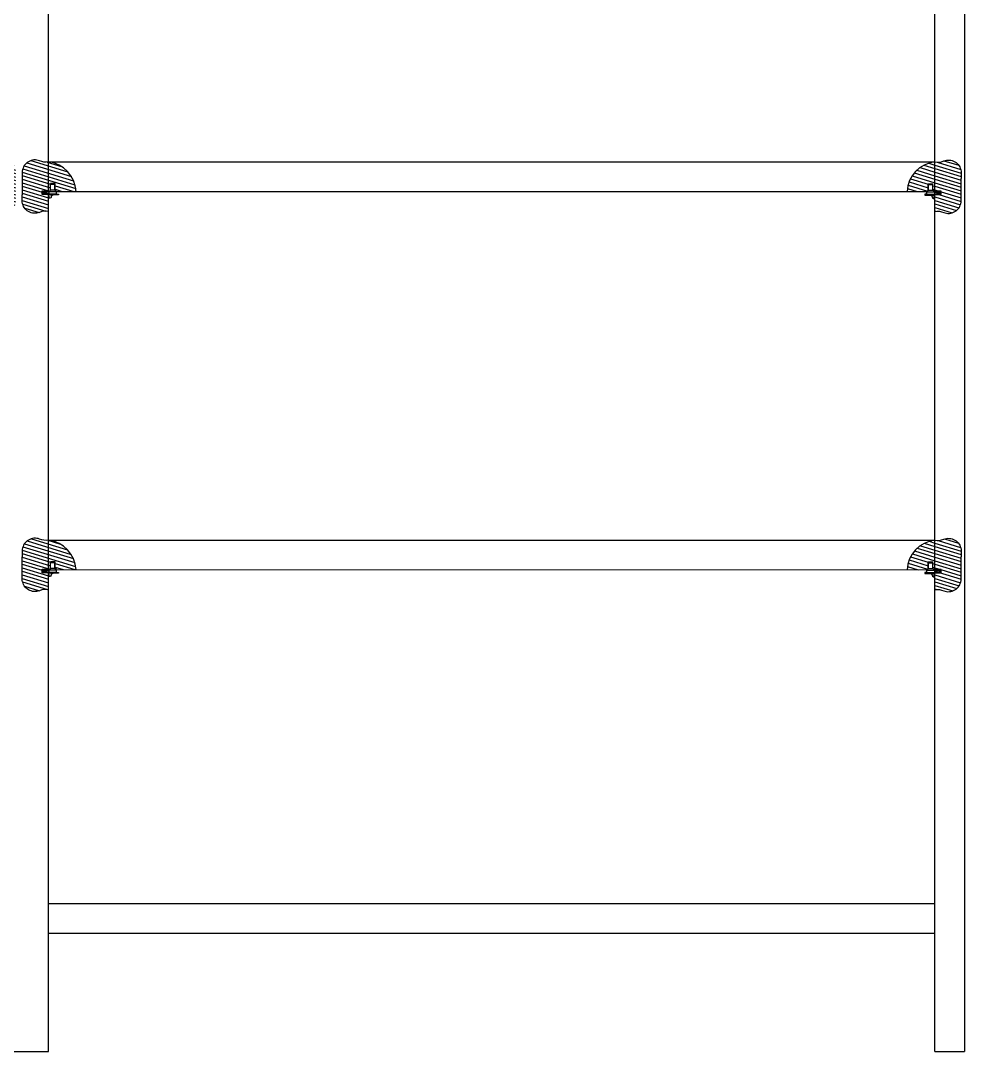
# Model space of a CAD drawing. Header units: centimetres. Extents: x 1543 to 3673, y 1148 to 2594.
# Drawn here: x 2640.7 to 2720.6, y 1399.3 to 1486.5 of the extents above; entities that cross this region are included whole.
import ezdxf

# ---------------------------------------------------------------- set-up
doc = ezdxf.new("R2010")
doc.units = ezdxf.units.CM
doc.layers.get('0').update_dxf_attribs({"color": 147})
doc.layers.add('ferramenta', color=250, linetype='Continuous')

msp = doc.modelspace()

# ---------------------------------------------------------------- hatches: boundary and pattern name
h = msp.add_hatch()
h.set_pattern_fill('ANSI31', color=256, scale=0.09, angle=118)
h.paths.add_polyline_path([(2563.067, 1570.571), (2563.067, 1568.071), (2563.114, 1568.071), (2563.227, 1568.176), (2563.227, 1568.728), (2563.627, 1568.728), (2563.628, 1568.176), (2563.741, 1568.071), (2565.407, 1568.071, 0.366565)])
h.paths.add_polyline_path([(2638.067, 1570.571, 0.367551), (2635.717, 1568.071), (2637.394, 1568.071), (2637.506, 1568.176), (2637.507, 1568.728), (2637.907, 1568.728), (2637.907, 1568.176), (2638.02, 1568.071), (2638.067, 1568.071)])
h.paths.add_polyline_path([(2640.282, 1569.154, 0.004329), (2640.282, 1569.791, 0.484857), (2638.821, 1570.657, -0.16471), (2638.067, 1570.571), (2638.067, 1568.105), (2638.608, 1568.105), (2638.608, 1567.813), (2638.067, 1567.813), (2638.067, 1566.374, -0.164656), (2638.821, 1566.287, 0.484857), (2640.282, 1567.153, 0.004329), (2640.282, 1567.79)])
h.paths.add_polyline_path([(2643.067, 1570.57, -0.164656), (2642.314, 1570.657, 0.484857), (2640.852, 1569.792, 0.004329), (2640.852, 1569.154), (2640.852, 1567.791, 0.004329), (2640.852, 1567.153, 0.484857), (2642.313, 1566.287, -0.164794), (2643.067, 1566.373), (2643.067, 1567.812), (2642.526, 1567.812), (2642.526, 1568.105), (2643.067, 1568.105)])
h.paths.add_polyline_path([(2643.067, 1570.57), (2643.067, 1568.105), (2643.067, 1568.07), (2643.114, 1568.07), (2643.227, 1568.176), (2643.227, 1568.727), (2643.627, 1568.727), (2643.627, 1568.176), (2643.74, 1568.071), (2645.395, 1568.07, 0.365139)])
h.paths.add_polyline_path([(2718.067, 1570.563, 0.367532), (2715.717, 1568.063), (2717.393, 1568.063), (2717.506, 1568.168), (2717.506, 1568.719), (2717.907, 1568.719), (2717.907, 1568.168), (2718.02, 1568.063), (2718.067, 1568.063), (2718.067, 1568.097)])
h.paths.add_polyline_path([(2720.282, 1569.783, 0.484857), (2718.821, 1570.649, -0.16471), (2718.067, 1570.563), (2718.067, 1568.097), (2718.608, 1568.097), (2718.608, 1567.804), (2718.067, 1567.804), (2718.067, 1566.365, -0.164712), (2718.821, 1566.279, 0.484857), (2720.282, 1567.145, 0.004329), (2720.282, 1567.782), (2720.282, 1569.146, 0.004329)])
h.paths.add_polyline_path([(2718.067, 1538.563, 0.367529), (2715.717, 1536.063), (2717.394, 1536.063), (2717.506, 1536.168), (2717.507, 1536.72), (2717.907, 1536.72), (2717.907, 1536.168), (2718.02, 1536.063), (2718.067, 1536.063)])
h.paths.add_polyline_path([(2643.067, 1538.571, -0.164702), (2642.314, 1538.657, 0.484857), (2640.852, 1537.792, 0.004329), (2640.852, 1537.154), (2640.852, 1535.791, 0.004329), (2640.852, 1535.153, 0.484857), (2642.313, 1534.287, -0.164906), (2643.067, 1534.373), (2643.067, 1535.813), (2642.526, 1535.813), (2642.526, 1536.105), (2643.067, 1536.105)])
h.paths.add_polyline_path([(2643.067, 1538.571), (2643.067, 1538.571), (2643.067, 1536.105), (2643.067, 1536.071), (2643.114, 1536.071), (2643.227, 1536.176), (2643.227, 1536.728), (2643.628, 1536.728), (2643.628, 1536.176), (2643.741, 1536.071), (2645.395, 1536.07, 0.365128)])
h.paths.add_polyline_path([(2640.282, 1537.154, 0.004329), (2640.282, 1537.792, 0.484857), (2638.821, 1538.657, -0.16471), (2638.067, 1538.571), (2638.067, 1538.571), (2638.067, 1536.106), (2638.608, 1536.106), (2638.608, 1535.813), (2638.067, 1535.813), (2638.067, 1534.374, -0.164682), (2638.821, 1534.288, 0.484857), (2640.282, 1535.153, 0.004329), (2640.282, 1535.791)])
h.paths.add_polyline_path([(2638.067, 1538.571), (2638.067, 1538.571, 0.367551), (2635.717, 1536.071), (2637.393, 1536.071), (2637.506, 1536.176), (2637.506, 1536.728), (2637.907, 1536.728), (2637.907, 1536.176), (2638.02, 1536.071), (2638.067, 1536.071)])
h.paths.add_polyline_path([(2565.468, 1501.571), (2563.067, 1501.571), (2563.067, 1500.558), (2565.468, 1500.558), (2565.468, 1500.048), (2563.067, 1500.048), (2563.067, 1499.071), (2567.66, 1499.071, 0.28603)])
h.paths.add_polyline_path([(2563.067, 1502.417, -0.164697), (2562.314, 1502.504, 0.484857), (2560.852, 1501.638, 0.004329), (2560.852, 1501), (2560.852, 1499.637, 0.004329), (2560.852, 1498.999, 0.484857), (2562.314, 1498.134, -0.164701), (2563.067, 1498.22), (2563.067, 1500.048), (2562.192, 1500.048), (2562.192, 1500.558), (2563.067, 1500.558)])
h.paths.add_polyline_path([(2640.282, 1501.638, 0.484857), (2638.821, 1502.504, -0.164705), (2638.067, 1502.417), (2638.067, 1500.558), (2638.942, 1500.558), (2638.942, 1500.048), (2638.067, 1500.048), (2638.067, 1498.22, -0.164708), (2638.821, 1498.134, 0.484857), (2640.282, 1498.999, 0.004329), (2640.282, 1499.637), (2640.282, 1501, 0.004329)])
h.paths.add_polyline_path([(2643.067, 1502.417, -0.164514), (2642.314, 1502.504, 0.484857), (2640.853, 1501.639, 0.004329), (2640.853, 1501.001), (2640.853, 1499.638, 0.004329), (2640.852, 1499, 0.484857), (2642.314, 1498.134, -0.164709), (2643.067, 1498.22), (2643.067, 1500.056), (2642.192, 1500.056), (2642.192, 1500.566), (2643.067, 1500.566)])
h.paths.add_polyline_path([(2718.067, 1501.563), (2715.667, 1501.563, 0.286063), (2713.474, 1499.063), (2718.067, 1499.063), (2718.067, 1500.056), (2718.065, 1500.056), (2715.666, 1500.056), (2715.666, 1500.566), (2718.067, 1500.566)])
h.paths.add_polyline_path([(2718.067, 1474.563, 0.367528), (2715.717, 1472.063), (2717.394, 1472.063), (2717.506, 1472.168), (2717.507, 1472.72), (2717.907, 1472.72), (2717.907, 1472.168), (2718.02, 1472.063), (2718.067, 1472.063)])
h.paths.add_polyline_path([(2638.067, 1500.048), (2635.666, 1500.048), (2635.666, 1500.558), (2638.067, 1500.558), (2638.067, 1501.571), (2635.666, 1501.571, 0.28603), (2633.474, 1499.071), (2638.067, 1499.071)])
h.paths.add_polyline_path([(2645.443, 1501.57), (2643.067, 1501.57), (2643.067, 1500.566), (2645.468, 1500.566), (2645.468, 1500.056), (2643.067, 1500.056), (2643.067, 1499.07), (2647.659, 1499.07, 0.287683)])
h.paths.add_polyline_path([(2720.282, 1500.993, 0.004329), (2720.282, 1501.63, 0.484857), (2718.821, 1502.496, -0.16471), (2718.067, 1502.409), (2718.067, 1500.566), (2718.942, 1500.566), (2718.942, 1500.056), (2718.067, 1500.056), (2718.067, 1499.063), (2718.067, 1498.212, -0.164712), (2718.821, 1498.126, 0.484857), (2720.282, 1498.992, 0.004329), (2720.282, 1499.629)])
h.paths.add_polyline_path([(2563.067, 1538.571), (2563.067, 1536.071), (2563.114, 1536.071), (2563.227, 1536.176), (2563.227, 1536.728), (2563.627, 1536.728), (2563.628, 1536.176), (2563.74, 1536.071), (2565.407, 1536.071, 0.366559)])
h.paths.add_polyline_path([(2563.067, 1570.571, -0.16471), (2562.314, 1570.66, 0.484857), (2560.849, 1569.8, 0.004329), (2560.847, 1569.163), (2560.841, 1567.799, 0.004329), (2560.839, 1567.162, 0.484857), (2562.297, 1566.29, -0.168352), (2563.067, 1566.37), (2563.067, 1567.795, -0.174406), (2563.026, 1567.813), (2562.526, 1567.813), (2562.526, 1568.105), (2563.067, 1568.105)])
h.paths.add_polyline_path([(2562.526, 1536.106), (2563.067, 1536.106), (2563.067, 1538.571, -0.164729), (2562.314, 1538.66, 0.484857), (2560.849, 1537.8, 0.004329), (2560.847, 1537.163), (2560.841, 1535.799, 0.004329), (2560.839, 1535.162, 0.484857), (2562.296, 1534.291, -0.168375), (2563.067, 1534.37), (2563.067, 1535.813), (2562.526, 1535.813)])
h.paths.add_polyline_path([(2563.067, 1474.571, -0.164709), (2562.314, 1474.66, 0.484857), (2560.849, 1473.8, 0.004329), (2560.847, 1473.163), (2560.841, 1471.799, 0.004329), (2560.839, 1471.162, 0.484857), (2562.297, 1470.291, -0.168352), (2563.067, 1470.37), (2563.067, 1471.813), (2562.526, 1471.813), (2562.526, 1472.106), (2563.067, 1472.106)])
h.paths.add_polyline_path([(2563.067, 1474.571), (2563.067, 1472.106), (2563.067, 1472.071), (2563.114, 1472.071), (2563.227, 1472.176), (2563.227, 1472.728), (2563.628, 1472.728), (2563.628, 1472.176), (2563.741, 1472.071), (2565.407, 1472.071, 0.366565)])
h.paths.add_polyline_path([(2563.067, 1442.554, -0.164705), (2562.314, 1442.643, 0.484857), (2560.849, 1441.783, 0.004329), (2560.847, 1441.145), (2560.841, 1439.782, 0.004329), (2560.839, 1439.144, 0.484857), (2562.297, 1438.273, -0.16835), (2563.067, 1438.353), (2563.067, 1439.813), (2562.526, 1439.813), (2562.526, 1440.106), (2563.067, 1440.106)])
h.paths.add_polyline_path([(2563.067, 1442.554), (2563.067, 1440.106), (2563.067, 1440.071), (2563.114, 1440.071), (2563.227, 1440.176), (2563.227, 1440.728), (2563.628, 1440.728), (2563.628, 1440.176), (2563.741, 1440.071), (2565.406, 1440.071, 0.364701)])
h.paths.add_polyline_path([(2638.067, 1442.554, 0.365671), (2635.718, 1440.071), (2637.393, 1440.071), (2637.506, 1440.176), (2637.506, 1440.728), (2637.907, 1440.728), (2637.907, 1440.176), (2638.02, 1440.071), (2638.067, 1440.071)])
h.paths.add_polyline_path([(2643.067, 1442.571), (2643.067, 1440.071), (2643.114, 1440.071), (2643.227, 1440.176), (2643.227, 1440.728), (2643.627, 1440.728), (2643.628, 1440.176), (2643.74, 1440.071), (2645.395, 1440.071, 0.365115)])
h.paths.add_polyline_path([(2643.067, 1442.571, -0.164706), (2642.314, 1442.657, 0.484857), (2640.852, 1441.792, 0.004329), (2640.852, 1441.154), (2640.852, 1439.791, 0.004329), (2640.852, 1439.153, 0.484857), (2642.313, 1438.287, -0.164849), (2643.067, 1438.373), (2643.067, 1439.813), (2642.526, 1439.813), (2642.526, 1440.105), (2643.067, 1440.105)])
h.paths.add_polyline_path([(2638.067, 1474.571), (2638.057, 1474.571, 0.367551), (2635.707, 1472.071), (2637.393, 1472.071), (2637.506, 1472.176), (2637.506, 1472.728), (2637.907, 1472.728), (2637.907, 1472.176), (2638.02, 1472.071), (2638.067, 1472.071)])
h.paths.add_polyline_path([(2640.282, 1473.154, 0.004329), (2640.282, 1473.792, 0.484857), (2638.821, 1474.657, -0.16471), (2638.067, 1474.571), (2638.067, 1474.571), (2638.067, 1472.106), (2638.608, 1472.106), (2638.608, 1471.813), (2638.067, 1471.813), (2638.067, 1470.374, -0.164707), (2638.821, 1470.288, 0.484857), (2640.282, 1471.153, 0.004329), (2640.282, 1471.791)])
h.paths.add_polyline_path([(2643.067, 1474.571), (2643.067, 1474.571, -0.16471), (2642.314, 1474.657, 0.484857), (2640.852, 1473.792, 0.004329), (2640.852, 1473.154), (2640.852, 1471.791, 0.004329), (2640.852, 1471.153, 0.484857), (2642.313, 1470.287, -0.16485), (2643.067, 1470.373), (2643.067, 1471.813), (2642.526, 1471.813), (2642.526, 1472.105), (2643.067, 1472.105)])
h.paths.add_polyline_path([(2643.067, 1474.571), (2643.067, 1472.105), (2643.067, 1472.071), (2643.114, 1472.071), (2643.227, 1472.176), (2643.227, 1472.728), (2643.628, 1472.728), (2643.628, 1472.176), (2643.741, 1472.071), (2645.395, 1472.071, 0.365113)])
h.paths.add_polyline_path([(2718.067, 1442.563, 0.36753), (2715.717, 1440.063), (2717.394, 1440.063), (2717.506, 1440.168), (2717.507, 1440.72), (2717.907, 1440.72), (2717.907, 1440.168), (2718.02, 1440.063), (2718.067, 1440.063)])
h = msp.add_hatch()
h.set_pattern_fill('ANSI31', color=256, scale=0.09, angle=118)
h.paths.add_polyline_path([(2720.282, 1471.783), (2720.282, 1473.146, 0.004329), (2720.282, 1473.784, 0.484857), (2718.821, 1474.649, -0.164718), (2718.067, 1474.563), (2718.067, 1472.097), (2718.608, 1472.097), (2718.608, 1471.805), (2718.067, 1471.805), (2718.067, 1470.366, -0.164693), (2718.821, 1470.279, 0.484857), (2720.282, 1471.145, 0.004329)])
h = msp.add_hatch()
h.set_pattern_fill('ANSI31', color=256, scale=0.09, angle=118)
h.paths.add_polyline_path([(2720.282, 1439.145, -0.484857), (2718.821, 1438.279, 0.164659), (2718.067, 1438.366), (2718.067, 1439.758), (2717.843, 1439.758, 0.257182), (2717.807, 1439.734, -0.551708), (2717.757, 1439.723, 0.135632), (2717.629, 1439.758), (2717.376, 1439.821), (2718.036, 1439.821), (2718.036, 1440.027), (2717.886, 1440.168), (2717.886, 1440.653), (2717.527, 1440.653), (2717.507, 1440.72), (2717.907, 1440.72), (2717.907, 1440.168), (2718.02, 1440.063), (2718.067, 1440.063), (2718.067, 1442.563, 0.164714), (2718.821, 1442.649, -0.484857), (2720.282, 1441.784, -0.004329), (2720.282, 1441.146), (2720.282, 1439.783, -0.004329)])
h.paths.add_polyline_path([(2718.129, 1439.85), (2718.122, 1439.858, -0.247665), (2718.126, 1439.839, 0.045608)], flags=16)
h.paths.add_polyline_path([(2718.502, 1440.048, -0.232734), (2718.52, 1440.025, -0.072388), (2718.517, 1440.071, 0.303913)], flags=16)
h.paths.add_polyline_path([(2718.539, 1440.025, 0.078821), (2718.552, 1439.975, 0.636196), (2718.562, 1439.976, 0.051028), (2718.565, 1440.019, 0.02325), (2718.559, 1440.089, 0.593025), (2718.553, 1440.089, 0.123102)], flags=16)
h.paths.add_polyline_path([(2718.112, 1439.86, -1.057402), (2718.121, 1439.85), (2718.254, 1439.85, 0.228021), (2718.256, 1440.025), (2718.496, 1440.025), (2718.568, 1440.025), (2718.568, 1439.879), (2718.428, 1439.879), (2718.38, 1439.85), (2718.093, 1439.85), (2718.093, 1439.851, 0.1192)], flags=16)
h.paths.add_polyline_path([(2718.471, 1439.987), (2718.471, 1439.987, -0.462145), (2718.484, 1439.972), (2718.484, 1439.972, -0.37713), (2718.47, 1439.959), (2718.33, 1439.958, -1.008098), (2718.329, 1439.983)], flags=0)

# ---------------------------------------------------------------- linework, layer by layer
for p, q in [((2720.567, 1601.321), (2720.567, 1399.321)), ((2643.067, 1472.071), (2643.067, 1500.056)), ((2718.067, 1472.063), (2718.067, 1500.056)), ((2643.067, 1474.571), (2718.067, 1474.563)), ((2640.852, 1473.154), (2640.852, 1471.791)), ((2643.227, 1472.176), (2643.227, 1472.728)), ((2643.628, 1472.728), (2643.227, 1472.728)), ((2643.628, 1472.176), (2643.628, 1472.728)), ((2717.506, 1472.168), (2717.507, 1472.72)), ((2717.507, 1472.72), (2717.907, 1472.72)), ((2717.907, 1472.168), (2717.907, 1472.72)), ((2720.282, 1471.783), (2720.282, 1473.146)), ((2642.526, 1471.813), (2642.526, 1472.105)), ((2642.526, 1472.105), (2643.067, 1472.105)), ((2643.114, 1472.071), (2643.067, 1472.071)), ((2643.114, 1472.071), (2643.227, 1472.176)), ((2643.741, 1472.071), (2643.628, 1472.176)), ((2643.741, 1472.071), (2717.394, 1472.063)), ((2717.394, 1472.063), (2717.506, 1472.168)), ((2718.02, 1472.063), (2717.907, 1472.168)), ((2718.02, 1472.063), (2718.067, 1472.063)), ((2718.608, 1472.097), (2718.067, 1472.097)), ((2718.608, 1471.805), (2718.608, 1472.097)), ((2643.067, 1471.813), (2642.526, 1471.813)), ((2643.067, 1440.071), (2643.067, 1471.813)), ((2718.067, 1440.063), (2718.067, 1471.805)), ((2718.067, 1471.805), (2718.608, 1471.805)), ((2643.067, 1442.571), (2718.067, 1442.563)), ((2640.852, 1439.791), (2640.852, 1441.154)), ((2643.227, 1440.176), (2643.227, 1440.728)), ((2643.627, 1440.728), (2643.227, 1440.728)), ((2643.628, 1440.176), (2643.627, 1440.728)), ((2717.506, 1440.168), (2717.507, 1440.72)), ((2717.507, 1440.72), (2717.907, 1440.72)), ((2717.907, 1440.168), (2717.907, 1440.72)), ((2720.282, 1439.783), (2720.282, 1441.146)), ((2642.526, 1439.813), (2642.526, 1440.105)), ((2642.526, 1440.105), (2643.067, 1440.105)), ((2643.067, 1439.813), (2642.526, 1439.813)), ((2643.114, 1440.071), (2643.067, 1440.071)), ((2643.067, 1399.321), (2643.067, 1439.813)), ((2643.114, 1440.071), (2643.227, 1440.176)), ((2643.74, 1440.071), (2643.628, 1440.176)), ((2643.74, 1440.071), (2717.394, 1440.063)), ((2717.394, 1440.063), (2717.506, 1440.168)), ((2718.02, 1440.063), (2717.907, 1440.168)), ((2718.02, 1440.063), (2718.067, 1440.063)), ((2718.608, 1440.097), (2718.067, 1440.097)), ((2718.067, 1399.321), (2718.067, 1439.805)), ((2718.067, 1439.805), (2718.608, 1439.805)), ((2718.608, 1439.805), (2718.608, 1440.097)), ((2643.067, 1411.821), (2718.067, 1411.821)), ((2643.067, 1409.321), (2718.067, 1409.321)), ((2638.067, 1399.321), (2643.067, 1399.321)), ((2718.067, 1399.321), (2720.567, 1399.321))]:
    msp.add_line(p, q)
at = {"transparency": 33554687}
for points in [[(2643.067, 1474.571, -0.16471), (2642.314, 1474.657, 0.484857), (2640.852, 1473.792, 0.004329), (2640.852, 1473.154, 0.054823)], [(2718.067, 1474.563, 0.16471), (2718.821, 1474.649, -0.484857), (2720.282, 1473.784, -0.004329), (2720.282, 1473.146, -0.054823)], [(2643.066, 1470.374, 0.16471), (2642.313, 1470.287, -0.484857), (2640.852, 1471.153, -0.004329), (2640.852, 1471.791, -0.054823)], [(2718.067, 1470.366, -0.16471), (2718.821, 1470.279, 0.484857), (2720.282, 1471.145, 0.004329), (2720.282, 1471.783, 0.054823)], [(2643.067, 1442.571, -0.16471), (2642.314, 1442.657, 0.484857), (2640.852, 1441.792, 0.004329), (2640.852, 1441.154, 0.054823)], [(2718.067, 1442.563, 0.16471), (2718.821, 1442.649, -0.484857), (2720.282, 1441.784, -0.004329), (2720.282, 1441.146, -0.054823)], [(2643.066, 1438.374, 0.16471), (2642.313, 1438.287, -0.484857), (2640.852, 1439.153, -0.004329), (2640.852, 1439.791, -0.054823)], [(2718.067, 1438.366, -0.164659), (2718.821, 1438.279, 0.484857), (2720.282, 1439.145, 0.004329), (2720.282, 1439.783)]]:
    msp.add_lwpolyline(points, format="xyb", dxfattribs=at)
for centre, radius, start, end in [((2642.748, 1471.939), 2.651, 2.84592, 83.07639), ((2718.363, 1471.93), 2.649, 96.40716, 177.13094), ((2642.748, 1439.939), 2.651, 2.84592, 83.07639), ((2718.363, 1439.93), 2.649, 96.40716, 177.13094)]:
    msp.add_arc(centre, radius, start, end)
at = {"layer": 'ferramenta', "transparency": 33554687}
for p, q in [((2642.57, 1472.033), (2642.566, 1472.033)), ((2642.566, 1472.033), (2642.566, 1471.887)), ((2642.65, 1471.98), (2642.566, 1471.98)), ((2642.706, 1471.887), (2642.566, 1471.887)), ((2642.614, 1472.033), (2642.595, 1472.033)), ((2642.878, 1472.033), (2642.638, 1472.033)), ((2642.754, 1471.858), (2642.706, 1471.887)), ((2643.005, 1471.858), (2642.754, 1471.858)), ((2642.926, 1472.005), (2642.878, 1472.033)), ((2643.098, 1472.005), (2642.926, 1472.005)), ((2643.013, 1471.868), (2643.005, 1471.858)), ((2643.023, 1471.838), (2643.041, 1471.859)), ((2643.098, 1471.858), (2643.051, 1471.858)), ((2643.248, 1472.176), (2643.098, 1472.035)), ((2643.758, 1472.034), (2643.098, 1472.035)), ((2643.098, 1472.035), (2643.098, 1471.829)), ((2643.284, 1472.696), (2643.248, 1472.661)), ((2643.248, 1472.176), (2643.248, 1472.661)), ((2643.607, 1472.661), (2643.248, 1472.661)), ((2643.607, 1472.175), (2643.248, 1472.176)), ((2643.284, 1472.696), (2643.571, 1472.696)), ((2643.607, 1472.661), (2643.571, 1472.696)), ((2643.607, 1472.175), (2643.607, 1472.661)), ((2643.758, 1472.034), (2643.607, 1472.175)), ((2643.758, 1471.828), (2643.758, 1472.034)), ((2717.376, 1472.027), (2717.527, 1472.168)), ((2717.376, 1472.027), (2718.036, 1472.027)), ((2717.376, 1471.821), (2717.376, 1472.027)), ((2717.527, 1472.653), (2717.563, 1472.688)), ((2717.527, 1472.168), (2717.527, 1472.653)), ((2717.527, 1472.653), (2717.886, 1472.653)), ((2717.527, 1472.168), (2717.886, 1472.168)), ((2717.851, 1472.688), (2717.563, 1472.688)), ((2717.851, 1472.688), (2717.886, 1472.653)), ((2717.886, 1472.168), (2717.886, 1472.653)), ((2717.886, 1472.168), (2718.036, 1472.027)), ((2718.036, 1472.027), (2718.036, 1471.821)), ((2718.036, 1471.997), (2718.208, 1471.997)), ((2718.036, 1471.851), (2718.083, 1471.851)), ((2718.111, 1471.83), (2718.093, 1471.851)), ((2718.121, 1471.86), (2718.129, 1471.851)), ((2718.129, 1471.851), (2718.38, 1471.851)), ((2718.208, 1471.997), (2718.256, 1472.025)), ((2718.256, 1472.025), (2718.496, 1472.025)), ((2718.38, 1471.851), (2718.428, 1471.879)), ((2718.428, 1471.879), (2718.568, 1471.879)), ((2718.484, 1471.972), (2718.568, 1471.972)), ((2718.52, 1472.025), (2718.539, 1472.025)), ((2718.564, 1472.025), (2718.568, 1472.025)), ((2718.568, 1472.025), (2718.568, 1471.879)), ((2643.758, 1471.828), (2643.098, 1471.829)), ((2643.098, 1471.766), (2643.098, 1471.829)), ((2643.291, 1471.766), (2643.098, 1471.766)), ((2643.904, 1471.766), (2643.501, 1471.766)), ((2643.758, 1471.828), (2643.904, 1471.828)), ((2643.904, 1471.828), (2643.904, 1471.766)), ((2717.376, 1471.821), (2717.23, 1471.821)), ((2717.23, 1471.821), (2717.23, 1471.758)), ((2717.23, 1471.758), (2717.633, 1471.758)), ((2717.376, 1471.821), (2718.036, 1471.821)), ((2717.843, 1471.758), (2718.036, 1471.758)), ((2718.036, 1471.758), (2718.036, 1471.821)), ((2643.284, 1440.696), (2643.248, 1440.661)), ((2643.248, 1440.176), (2643.248, 1440.661)), ((2643.607, 1440.661), (2643.248, 1440.661)), ((2643.284, 1440.696), (2643.571, 1440.696)), ((2643.607, 1440.661), (2643.571, 1440.696)), ((2643.607, 1440.175), (2643.607, 1440.661)), ((2717.527, 1440.653), (2717.563, 1440.688)), ((2717.527, 1440.168), (2717.527, 1440.653)), ((2717.527, 1440.653), (2717.886, 1440.653)), ((2717.851, 1440.688), (2717.563, 1440.688)), ((2717.851, 1440.688), (2717.886, 1440.653)), ((2717.886, 1440.168), (2717.886, 1440.653)), ((2642.57, 1440.033), (2642.566, 1440.033)), ((2642.566, 1440.033), (2642.566, 1439.887)), ((2642.65, 1439.98), (2642.566, 1439.98)), ((2642.706, 1439.887), (2642.566, 1439.887)), ((2642.614, 1440.033), (2642.595, 1440.033)), ((2642.878, 1440.033), (2642.638, 1440.033)), ((2642.754, 1439.858), (2642.706, 1439.887)), ((2643.005, 1439.858), (2642.754, 1439.858)), ((2642.926, 1440.005), (2642.878, 1440.033)), ((2643.098, 1440.005), (2642.926, 1440.005)), ((2643.013, 1439.868), (2643.005, 1439.858)), ((2643.023, 1439.838), (2643.041, 1439.859)), ((2643.098, 1439.858), (2643.051, 1439.858)), ((2643.248, 1440.176), (2643.098, 1440.034)), ((2643.758, 1440.034), (2643.098, 1440.034)), ((2643.098, 1440.034), (2643.098, 1439.828)), ((2643.758, 1439.828), (2643.098, 1439.828)), ((2643.098, 1439.766), (2643.098, 1439.828)), ((2643.291, 1439.766), (2643.098, 1439.766)), ((2643.607, 1440.175), (2643.248, 1440.176)), ((2643.904, 1439.766), (2643.501, 1439.766)), ((2643.758, 1440.034), (2643.607, 1440.175)), ((2643.758, 1439.828), (2643.758, 1440.034)), ((2643.758, 1439.828), (2643.904, 1439.828)), ((2643.904, 1439.828), (2643.904, 1439.766)), ((2717.376, 1439.821), (2717.23, 1439.821)), ((2717.23, 1439.821), (2717.23, 1439.758)), ((2717.23, 1439.758), (2717.633, 1439.758)), ((2717.376, 1440.027), (2717.527, 1440.168)), ((2717.376, 1440.027), (2718.036, 1440.027)), ((2717.376, 1439.821), (2717.376, 1440.027)), ((2717.376, 1439.821), (2718.036, 1439.821)), ((2717.527, 1440.168), (2717.886, 1440.168)), ((2717.843, 1439.758), (2718.036, 1439.758)), ((2717.886, 1440.168), (2718.036, 1440.027)), ((2718.036, 1440.027), (2718.036, 1439.821)), ((2718.036, 1439.997), (2718.208, 1439.997)), ((2718.036, 1439.85), (2718.083, 1439.85)), ((2718.036, 1439.758), (2718.036, 1439.821)), ((2718.111, 1439.83), (2718.093, 1439.851)), ((2718.121, 1439.86), (2718.129, 1439.85)), ((2718.129, 1439.85), (2718.38, 1439.85)), ((2718.208, 1439.997), (2718.256, 1440.025)), ((2718.256, 1440.025), (2718.496, 1440.025)), ((2718.38, 1439.85), (2718.428, 1439.879)), ((2718.428, 1439.879), (2718.568, 1439.879)), ((2718.484, 1439.972), (2718.568, 1439.972)), ((2718.52, 1440.025), (2718.539, 1440.025)), ((2718.564, 1440.025), (2718.568, 1440.025)), ((2718.568, 1440.025), (2718.568, 1439.879))]:
    msp.add_line(p, q, dxfattribs=at)
for points in [[(2642.629, 1472.006, -0.518888), (2642.62, 1472.006, -0.216853), (2642.614, 1472.033, 0.072388), (2642.617, 1472.079, -0.793382), (2642.625, 1472.082, -0.136996), (2642.638, 1472.033, -2.434367)], [(2643.005, 1471.858, 0.055017), (2643.009, 1471.844, 0.086834), (2643.013, 1471.838, 0.47546), (2643.023, 1471.838, 1.339096)], [(2643.021, 1471.869, 0.344877), (2643.013, 1471.868, -0.282462)], [(2718.129, 1471.851, -0.055017), (2718.125, 1471.837, -0.086834), (2718.121, 1471.831, -0.47546), (2718.111, 1471.83, -1.339096)], [(2718.113, 1471.861, -0.344877), (2718.121, 1471.86, 0.282462)], [(2718.505, 1471.998, 0.518888), (2718.515, 1471.998, 0.216853), (2718.52, 1472.025, -0.072388), (2718.517, 1472.071, 0.793382), (2718.509, 1472.074, 0.136996), (2718.496, 1472.025, 2.434367)], [(2643.501, 1471.766, 0.132117), (2643.377, 1471.731, -0.551708), (2643.327, 1471.742, 0.257182), (2643.291, 1471.766)], [(2717.633, 1471.758, -0.132117), (2717.757, 1471.723, 0.551708), (2717.807, 1471.734, -0.257182), (2717.843, 1471.758)], [(2642.629, 1440.006, -0.518888), (2642.62, 1440.006, -0.216853), (2642.614, 1440.033, 0.072388), (2642.617, 1440.079, -0.793382), (2642.625, 1440.082, -0.136996), (2642.638, 1440.033, -2.434367)], [(2643.005, 1439.858, 0.055017), (2643.009, 1439.844, 0.086834), (2643.013, 1439.838, 0.47546), (2643.023, 1439.838, 1.339096)], [(2643.021, 1439.869, 0.344877), (2643.013, 1439.868, -0.282462)], [(2643.501, 1439.766, 0.132117), (2643.377, 1439.731, -0.551708), (2643.327, 1439.742, 0.257182), (2643.291, 1439.766)], [(2717.633, 1439.758, -0.132117), (2717.757, 1439.723, 0.551708), (2717.807, 1439.734, -0.257182), (2717.843, 1439.758)], [(2718.129, 1439.85, -0.055017), (2718.125, 1439.837, -0.086834), (2718.121, 1439.831, -0.47546), (2718.111, 1439.83, -1.339096)], [(2718.113, 1439.861, -0.344877), (2718.121, 1439.86, 0.282462)], [(2718.505, 1439.998, 0.518888), (2718.514, 1439.998, 0.216853), (2718.52, 1440.025, -0.072388), (2718.517, 1440.071, 0.793382), (2718.509, 1440.074, 0.136996), (2718.496, 1440.025, 2.434367)]]:
    msp.add_lwpolyline(points, format="xyb", dxfattribs=at)
at = {"layer": 'ferramenta', "lineweight": 25, "transparency": 33554687}
for points in [[(2642.661, 1471.995, 0.415581), (2642.65, 1471.98, 0.101353), (2642.651, 1471.975, 0.270855), (2642.664, 1471.967), (2642.804, 1471.966, 0.382522), (2642.817, 1471.977)], [(2642.661, 1471.995, -0.038937), (2642.663, 1471.995), (2642.803, 1471.993, -0.360477), (2642.817, 1471.981), (2642.817, 1471.98, -0.057382), (2642.817, 1471.977)], [(2718.473, 1471.987, 0.038937), (2718.471, 1471.987), (2718.331, 1471.985, 0.360477), (2718.317, 1471.973), (2718.317, 1471.972, 0.057382), (2718.317, 1471.969)], [(2718.473, 1471.987, -0.415581), (2718.484, 1471.972, -0.101353), (2718.483, 1471.967, -0.270855), (2718.47, 1471.959), (2718.33, 1471.958, -0.382522), (2718.317, 1471.969)], [(2643.117, 1471.565, -0.026896), (2643.116, 1471.572), (2643.098, 1471.766)], [(2643.278, 1471.557, 0.002283), (2643.276, 1471.554, -0.006848), (2643.275, 1471.55, 0.000595), (2643.273, 1471.546), (2643.273, 1471.546)], [(2643.283, 1471.571, -0.005225), (2643.282, 1471.567, -0.005225), (2643.281, 1471.564, -0.002036), (2643.279, 1471.56)], [(2643.287, 1471.582, 0.001607), (2643.288, 1471.586, 0.003231), (2643.289, 1471.589, -0.008435), (2643.291, 1471.593)], [(2643.303, 1471.636, 0.003441), (2643.302, 1471.632, -0.002911), (2643.301, 1471.628, 0.001474), (2643.3, 1471.624), (2643.298, 1471.62, -0.001415), (2643.297, 1471.616)], [(2643.308, 1471.651, -0.004876), (2643.307, 1471.647, -0.003007), (2643.305, 1471.643, -0.007835), (2643.304, 1471.639)], [(2643.31, 1471.659, -0.003247), (2643.312, 1471.663, -0.004863), (2643.313, 1471.667)], [(2643.314, 1471.671, 0.001644), (2643.316, 1471.674, -0.006491), (2643.317, 1471.678)], [(2643.322, 1471.692, -0.003994), (2643.323, 1471.697, -0.004905), (2643.325, 1471.702, -0.009037), (2643.327, 1471.707, -0.005169), (2643.329, 1471.711, 0.001477), (2643.331, 1471.716, -0.002126), (2643.333, 1471.721, -0.003709), (2643.336, 1471.729)], [(2717.812, 1471.684, 0.003994), (2717.811, 1471.689, 0.004905), (2717.809, 1471.694, 0.009037), (2717.807, 1471.699, 0.005169), (2717.805, 1471.704, -0.001477), (2717.803, 1471.708, 0.002126), (2717.801, 1471.713, 0.003709), (2717.798, 1471.721)], [(2717.82, 1471.663, -0.001644), (2717.819, 1471.667, 0.006491), (2717.817, 1471.67)], [(2717.824, 1471.651, 0.003247), (2717.822, 1471.655, 0.004863), (2717.821, 1471.659)], [(2717.826, 1471.643, 0.004876), (2717.827, 1471.639, 0.003007), (2717.829, 1471.636, 0.007835), (2717.83, 1471.632)], [(2717.831, 1471.628, -0.003441), (2717.832, 1471.624, 0.002911), (2717.833, 1471.62, -0.001474), (2717.834, 1471.616), (2717.836, 1471.612, 0.001415), (2717.837, 1471.608)], [(2717.847, 1471.574, -0.001607), (2717.846, 1471.578, -0.003231), (2717.845, 1471.581, 0.008435), (2717.843, 1471.585)], [(2717.851, 1471.563, 0.005225), (2717.852, 1471.559, 0.005225), (2717.853, 1471.556, 0.002036), (2717.855, 1471.553)], [(2717.856, 1471.549, -0.002283), (2717.858, 1471.546, 0.006848), (2717.859, 1471.543, -0.000595), (2717.861, 1471.538), (2717.861, 1471.539)], [(2718.017, 1471.557, 0.026896), (2718.018, 1471.565), (2718.036, 1471.758)], [(2642.661, 1439.994, 0.415581), (2642.65, 1439.98, 0.101353), (2642.651, 1439.975, 0.270855), (2642.664, 1439.967), (2642.804, 1439.966, 0.382522), (2642.817, 1439.977)], [(2642.661, 1439.994, -0.038937), (2642.663, 1439.995), (2642.803, 1439.993, -0.360477), (2642.817, 1439.981), (2642.817, 1439.98, -0.057382), (2642.817, 1439.977)], [(2643.117, 1439.565, -0.026896), (2643.116, 1439.572), (2643.098, 1439.766)], [(2643.287, 1439.582, 0.001607), (2643.288, 1439.585, 0.003231), (2643.289, 1439.589, -0.008435), (2643.29, 1439.593)], [(2643.303, 1439.636, 0.003441), (2643.302, 1439.632, -0.002911), (2643.301, 1439.628, 0.001474), (2643.3, 1439.624), (2643.298, 1439.62, -0.001415), (2643.297, 1439.616)], [(2643.308, 1439.651, -0.004876), (2643.307, 1439.647, -0.003007), (2643.305, 1439.643, -0.007835), (2643.304, 1439.639)], [(2643.31, 1439.659, -0.003247), (2643.312, 1439.663, -0.004863), (2643.313, 1439.667)], [(2643.314, 1439.671, 0.001644), (2643.315, 1439.674, -0.006491), (2643.317, 1439.678)], [(2643.322, 1439.692, -0.003994), (2643.323, 1439.697, -0.004905), (2643.325, 1439.702, -0.009037), (2643.327, 1439.707, -0.005169), (2643.329, 1439.711, 0.001477), (2643.331, 1439.716, -0.002126), (2643.333, 1439.721, -0.003709), (2643.336, 1439.729)], [(2717.812, 1439.684, 0.003994), (2717.811, 1439.689, 0.004905), (2717.809, 1439.694, 0.009037), (2717.807, 1439.699, 0.005169), (2717.805, 1439.704, -0.001477), (2717.803, 1439.708, 0.002126), (2717.801, 1439.713, 0.003709), (2717.798, 1439.721)], [(2717.82, 1439.663, -0.001644), (2717.818, 1439.667, 0.006491), (2717.817, 1439.67)], [(2717.824, 1439.651, 0.003247), (2717.822, 1439.655, 0.004863), (2717.821, 1439.659)], [(2717.826, 1439.643, 0.004876), (2717.827, 1439.639, 0.003007), (2717.829, 1439.636, 0.007835), (2717.83, 1439.632)], [(2717.831, 1439.628, -0.003441), (2717.832, 1439.624, 0.002911), (2717.833, 1439.62, -0.001474), (2717.834, 1439.616), (2717.836, 1439.612, 0.001415), (2717.837, 1439.608)], [(2717.847, 1439.574, -0.001607), (2717.846, 1439.578, -0.003231), (2717.845, 1439.581, 0.008435), (2717.843, 1439.585)], [(2718.017, 1439.557, 0.026896), (2718.018, 1439.565), (2718.036, 1439.758)], [(2718.473, 1439.987, 0.038937), (2718.471, 1439.987), (2718.331, 1439.985, 0.360477), (2718.317, 1439.973), (2718.317, 1439.972, 0.057382), (2718.317, 1439.969)], [(2718.473, 1439.987, -0.415581), (2718.484, 1439.972, -0.101353), (2718.483, 1439.967, -0.270855), (2718.47, 1439.959), (2718.33, 1439.958, -0.382522), (2718.317, 1439.969)], [(2643.278, 1439.557, 0.002283), (2643.276, 1439.554, -0.006848), (2643.275, 1439.55, 0.000595), (2643.273, 1439.546), (2643.273, 1439.546)], [(2643.283, 1439.571, -0.005225), (2643.282, 1439.567, -0.005225), (2643.281, 1439.564, -0.002036), (2643.279, 1439.56)], [(2717.851, 1439.563, 0.005225), (2717.852, 1439.559, 0.005225), (2717.853, 1439.556, 0.002036), (2717.855, 1439.553)], [(2717.856, 1439.549, -0.002283), (2717.858, 1439.546, 0.006848), (2717.859, 1439.542, -0.000595), (2717.861, 1439.538), (2717.861, 1439.538)]]:
    msp.add_lwpolyline(points, format="xyb", dxfattribs=at)
for points in [[(2643.189, 1471.483), (2643.163, 1471.485)], [(2717.945, 1471.475), (2717.971, 1471.477)], [(2643.189, 1439.483), (2643.163, 1439.485)], [(2717.945, 1439.475), (2717.971, 1439.477)]]:
    msp.add_lwpolyline(points, dxfattribs=at)
at = {"layer": 'ferramenta', "transparency": 33554687}
for centre, radius, start, end in [((2642.783, 1472.021), 0.214, 176.59536, 189.46014), ((2643.315, 1471.996), 0.747, 172.28218, 177.15757), ((2642.577, 1471.986), 0.00522, 181.49499, 345.07394), ((2642.578, 1472.095), 0.00318, 19.44162, 156.09323), ((2642.461, 1472.037), 0.135, 358.52235, 26.26491), ((2642.429, 1472.05), 0.167, 336.64721, 354.13297), ((2642.588, 1472.034), 0.0495, 326.00203, 359.13049), ((2643.061, 1471.947), 0.202, 154.82243, 206.20248), ((2643.049, 1471.904), 0.0456, 230.84012, 271.82804), ((2718.085, 1471.896), 0.0456, 268.15994, 309.14786), ((2718.073, 1471.94), 0.202, 333.7855, 25.16555), ((2718.546, 1472.026), 0.0495, 180.85749, 213.98595), ((2718.673, 1472.029), 0.135, 153.72306, 181.46563), ((2718.705, 1472.042), 0.167, 185.855, 203.34076), ((2718.557, 1471.978), 0.00522, 194.91404, 358.49298), ((2718.556, 1472.087), 0.00318, 23.89474, 160.54636), ((2717.819, 1471.989), 0.747, 2.83041, 7.70579), ((2718.351, 1472.013), 0.214, 350.52784, 3.39262), ((2642.783, 1440.021), 0.214, 176.59536, 189.46014), ((2643.315, 1439.996), 0.747, 172.28218, 177.15757), ((2642.577, 1439.986), 0.00522, 181.49499, 345.07394), ((2642.578, 1440.095), 0.00318, 19.44162, 156.09323), ((2642.461, 1440.037), 0.135, 358.52235, 26.26491), ((2642.429, 1440.05), 0.167, 336.64721, 354.13297), ((2642.588, 1440.034), 0.0495, 326.00203, 359.13049), ((2643.061, 1439.947), 0.202, 154.82243, 206.20248), ((2643.049, 1439.904), 0.0456, 230.84012, 271.82804), ((2718.085, 1439.896), 0.0456, 268.15994, 309.14786), ((2718.073, 1439.94), 0.202, 333.7855, 25.16555), ((2718.546, 1440.026), 0.0495, 180.85749, 213.98595), ((2718.673, 1440.029), 0.135, 153.72306, 181.46563), ((2718.705, 1440.042), 0.167, 185.855, 203.34076), ((2718.557, 1439.978), 0.00522, 194.91404, 358.49298), ((2718.556, 1440.087), 0.00318, 23.89474, 160.54636), ((2717.819, 1439.988), 0.747, 2.83041, 7.70579), ((2718.351, 1440.013), 0.214, 350.52784, 3.39262)]:
    msp.add_arc(centre, radius, start, end, dxfattribs=at)
at = {"layer": 'ferramenta', "lineweight": 25, "transparency": 33554687}
for centre, radius, start, end in [((2643.17, 1471.638), 0.128, 343.03406, 344.83346), ((2643.968, 1471.413), 0.701, 163.49935, 163.83051), ((2643.131, 1471.753), 0.2, 339.37962, 340.56442), ((2718.003, 1471.745), 0.2, 199.42356, 200.60836), ((2717.166, 1471.405), 0.701, 16.15746, 16.48863), ((2717.964, 1471.63), 0.128, 195.15452, 196.95392), ((2643.17, 1439.638), 0.128, 343.03406, 344.83346), ((2643.968, 1439.413), 0.701, 163.49935, 163.83051), ((2643.131, 1439.753), 0.2, 339.37962, 340.56442), ((2718.003, 1439.745), 0.2, 199.42356, 200.60836), ((2717.166, 1439.405), 0.701, 16.15746, 16.48863), ((2717.964, 1439.63), 0.128, 195.15452, 196.95392)]:
    msp.add_arc(centre, radius, start, end, dxfattribs=at)
at = {"layer": 'ferramenta', "lineweight": 25, "transparency": 33554687, "extrusion": (0, 0, -1)}
for centre in [(2643.177, 1471.751), (2643.177, 1439.751)]:
    msp.add_ellipse(centre, major_axis=(0.015, 0.266), ratio=0.265667, start_param=3.14352, end_param=3.92261, dxfattribs=at)
at = {"layer": 'ferramenta', "lineweight": 25, "transparency": 33554687}
for centre in [(2717.957, 1471.743), (2717.957, 1439.743)]:
    msp.add_ellipse(centre, major_axis=(-0.015, 0.266), ratio=0.265667, start_param=3.14352, end_param=3.92261, dxfattribs=at)
for points in [[(2643.274, 1471.547), (2643.274, 1471.547), (2643.251, 1471.492), (2643.189, 1471.483)], [(2643.274, 1471.547), (2643.273, 1471.547), (2643.273, 1471.547), (2643.273, 1471.546)], [(2643.279, 1471.56), (2643.279, 1471.559), (2643.278, 1471.558), (2643.278, 1471.557)], [(2643.284, 1471.574), (2643.284, 1471.573), (2643.284, 1471.572), (2643.283, 1471.571)], [(2643.286, 1471.578), (2643.285, 1471.577), (2643.285, 1471.576), (2643.284, 1471.574)], [(2643.287, 1471.582), (2643.287, 1471.581), (2643.286, 1471.579), (2643.286, 1471.578)], [(2643.292, 1471.597), (2643.291, 1471.596), (2643.291, 1471.596), (2643.291, 1471.595)], [(2643.291, 1471.595), (2643.291, 1471.594), (2643.291, 1471.594), (2643.291, 1471.593)], [(2643.293, 1471.601), (2643.292, 1471.599), (2643.292, 1471.598), (2643.292, 1471.597)], [(2643.295, 1471.608), (2643.295, 1471.607), (2643.294, 1471.606), (2643.294, 1471.605)], [(2643.297, 1471.616), (2643.297, 1471.615), (2643.297, 1471.614), (2643.296, 1471.612)], [(2643.304, 1471.639), (2643.304, 1471.638), (2643.303, 1471.637), (2643.303, 1471.636)], [(2643.309, 1471.655), (2643.309, 1471.654), (2643.308, 1471.652), (2643.308, 1471.651)], [(2643.31, 1471.659), (2643.31, 1471.658), (2643.309, 1471.656), (2643.309, 1471.655)], [(2643.314, 1471.671), (2643.314, 1471.669), (2643.313, 1471.668), (2643.313, 1471.667)], [(2643.318, 1471.682), (2643.318, 1471.681), (2643.317, 1471.68), (2643.317, 1471.678)], [(2643.321, 1471.69), (2643.321, 1471.688), (2643.32, 1471.687), (2643.32, 1471.686)], [(2643.322, 1471.691), (2643.321, 1471.691), (2643.321, 1471.69), (2643.321, 1471.69)], [(2643.322, 1471.692), (2643.322, 1471.692), (2643.322, 1471.692), (2643.322, 1471.691)], [(2717.812, 1471.684), (2717.812, 1471.684), (2717.812, 1471.684), (2717.812, 1471.683)], [(2717.812, 1471.683), (2717.813, 1471.683), (2717.813, 1471.682), (2717.813, 1471.682)], [(2717.813, 1471.682), (2717.814, 1471.681), (2717.814, 1471.679), (2717.814, 1471.678)], [(2717.816, 1471.674), (2717.816, 1471.673), (2717.817, 1471.672), (2717.817, 1471.67)], [(2717.82, 1471.663), (2717.82, 1471.661), (2717.821, 1471.66), (2717.821, 1471.659)], [(2717.824, 1471.651), (2717.824, 1471.65), (2717.825, 1471.648), (2717.825, 1471.647)], [(2717.825, 1471.647), (2717.825, 1471.646), (2717.826, 1471.645), (2717.826, 1471.643)], [(2717.83, 1471.632), (2717.83, 1471.63), (2717.831, 1471.629), (2717.831, 1471.628)], [(2717.837, 1471.608), (2717.837, 1471.607), (2717.837, 1471.606), (2717.838, 1471.604)], [(2717.839, 1471.601), (2717.839, 1471.599), (2717.84, 1471.598), (2717.84, 1471.597)], [(2717.841, 1471.593), (2717.842, 1471.592), (2717.842, 1471.59), (2717.842, 1471.589)], [(2717.842, 1471.589), (2717.843, 1471.588), (2717.843, 1471.588), (2717.843, 1471.587)], [(2717.843, 1471.587), (2717.843, 1471.587), (2717.843, 1471.586), (2717.843, 1471.585)], [(2717.847, 1471.574), (2717.847, 1471.573), (2717.848, 1471.571), (2717.848, 1471.57)], [(2717.848, 1471.57), (2717.849, 1471.569), (2717.849, 1471.568), (2717.85, 1471.567)], [(2717.85, 1471.567), (2717.85, 1471.565), (2717.85, 1471.564), (2717.851, 1471.563)], [(2717.855, 1471.553), (2717.855, 1471.551), (2717.856, 1471.55), (2717.856, 1471.549)], [(2717.86, 1471.539), (2717.861, 1471.539), (2717.861, 1471.539), (2717.861, 1471.539)], [(2717.86, 1471.539), (2717.86, 1471.539), (2717.883, 1471.484), (2717.945, 1471.475)], [(2643.286, 1439.578), (2643.285, 1439.577), (2643.285, 1439.576), (2643.284, 1439.574)], [(2643.287, 1439.582), (2643.286, 1439.58), (2643.286, 1439.579), (2643.286, 1439.578)], [(2643.291, 1439.595), (2643.291, 1439.594), (2643.291, 1439.594), (2643.29, 1439.593)], [(2643.292, 1439.597), (2643.291, 1439.596), (2643.291, 1439.596), (2643.291, 1439.595)], [(2643.293, 1439.601), (2643.292, 1439.599), (2643.292, 1439.598), (2643.292, 1439.597)], [(2643.295, 1439.608), (2643.295, 1439.607), (2643.294, 1439.606), (2643.294, 1439.605)], [(2643.297, 1439.616), (2643.297, 1439.615), (2643.297, 1439.613), (2643.296, 1439.612)], [(2643.304, 1439.639), (2643.304, 1439.638), (2643.303, 1439.637), (2643.303, 1439.636)], [(2643.309, 1439.655), (2643.309, 1439.654), (2643.308, 1439.652), (2643.308, 1439.651)], [(2643.31, 1439.659), (2643.31, 1439.658), (2643.309, 1439.656), (2643.309, 1439.655)], [(2643.314, 1439.671), (2643.314, 1439.669), (2643.313, 1439.668), (2643.313, 1439.667)], [(2643.318, 1439.682), (2643.318, 1439.681), (2643.317, 1439.68), (2643.317, 1439.678)], [(2643.321, 1439.69), (2643.32, 1439.688), (2643.32, 1439.687), (2643.32, 1439.686)], [(2643.322, 1439.691), (2643.321, 1439.691), (2643.321, 1439.69), (2643.321, 1439.69)], [(2643.322, 1439.692), (2643.322, 1439.692), (2643.322, 1439.691), (2643.322, 1439.691)], [(2717.812, 1439.684), (2717.812, 1439.684), (2717.812, 1439.684), (2717.812, 1439.683)], [(2717.812, 1439.683), (2717.813, 1439.683), (2717.813, 1439.682), (2717.813, 1439.682)], [(2717.813, 1439.682), (2717.813, 1439.681), (2717.814, 1439.679), (2717.814, 1439.678)], [(2717.816, 1439.674), (2717.816, 1439.673), (2717.817, 1439.672), (2717.817, 1439.67)], [(2717.82, 1439.663), (2717.82, 1439.661), (2717.821, 1439.66), (2717.821, 1439.659)], [(2717.824, 1439.651), (2717.824, 1439.65), (2717.825, 1439.648), (2717.825, 1439.647)], [(2717.825, 1439.647), (2717.825, 1439.646), (2717.826, 1439.645), (2717.826, 1439.643)], [(2717.83, 1439.632), (2717.83, 1439.63), (2717.831, 1439.629), (2717.831, 1439.628)], [(2717.837, 1439.608), (2717.837, 1439.607), (2717.837, 1439.606), (2717.838, 1439.604)], [(2717.839, 1439.6), (2717.839, 1439.599), (2717.84, 1439.598), (2717.84, 1439.597)], [(2717.841, 1439.593), (2717.842, 1439.592), (2717.842, 1439.59), (2717.842, 1439.589)], [(2717.842, 1439.589), (2717.843, 1439.588), (2717.843, 1439.588), (2717.843, 1439.587)], [(2717.843, 1439.587), (2717.843, 1439.587), (2717.843, 1439.586), (2717.843, 1439.585)], [(2643.274, 1439.547), (2643.274, 1439.547), (2643.251, 1439.492), (2643.189, 1439.483)], [(2643.274, 1439.547), (2643.273, 1439.547), (2643.273, 1439.547), (2643.273, 1439.546)], [(2643.279, 1439.56), (2643.279, 1439.559), (2643.278, 1439.558), (2643.278, 1439.557)], [(2643.284, 1439.574), (2643.284, 1439.573), (2643.284, 1439.572), (2643.283, 1439.571)], [(2717.847, 1439.574), (2717.847, 1439.573), (2717.848, 1439.571), (2717.848, 1439.57)], [(2717.848, 1439.57), (2717.849, 1439.569), (2717.849, 1439.568), (2717.85, 1439.567)], [(2717.85, 1439.567), (2717.85, 1439.565), (2717.85, 1439.564), (2717.851, 1439.563)], [(2717.855, 1439.553), (2717.855, 1439.551), (2717.856, 1439.55), (2717.856, 1439.549)], [(2717.86, 1439.539), (2717.861, 1439.539), (2717.861, 1439.539), (2717.861, 1439.538)], [(2717.86, 1439.539), (2717.86, 1439.539), (2717.883, 1439.484), (2717.945, 1439.475)]]:
    msp.add_open_spline(points, degree=3, dxfattribs=at)

doc.saveas('drawing.dxf')
